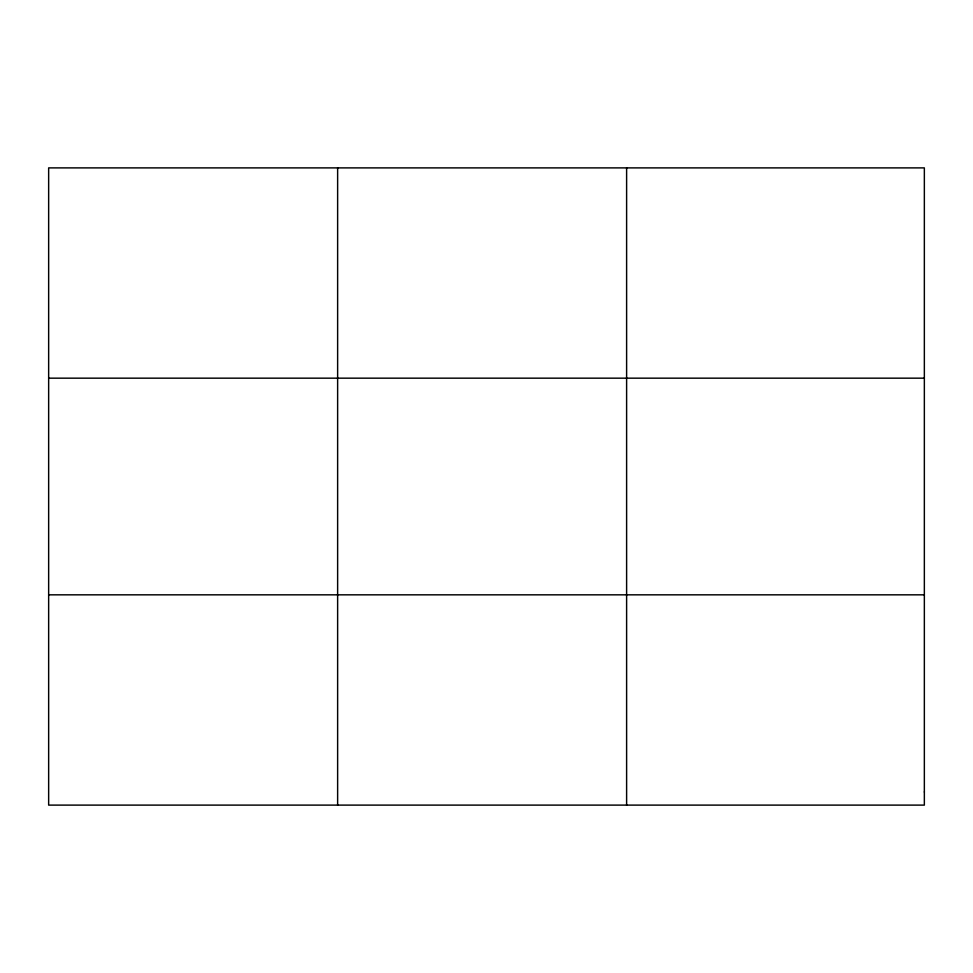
<?xml version="1.0" encoding="UTF-8"?>
<svg xmlns="http://www.w3.org/2000/svg" width="973" height="973" viewBox="0 0 973 973"><rect width="100%" height="100%" fill="white"/><g stroke="black" fill="none" stroke-linecap="round" stroke-linejoin="round"><path stroke-width="1.46" d="M337.631 805.109L337.631 167.891M626.612 805.109L626.612 167.891M48.65 378.169L924.35 378.169M48.65 594.831L924.35 594.831M924.35 791.961L924.35 805.109L48.65 805.109L48.65 167.891L924.35 167.891L924.35 791.961"/></g></svg>
